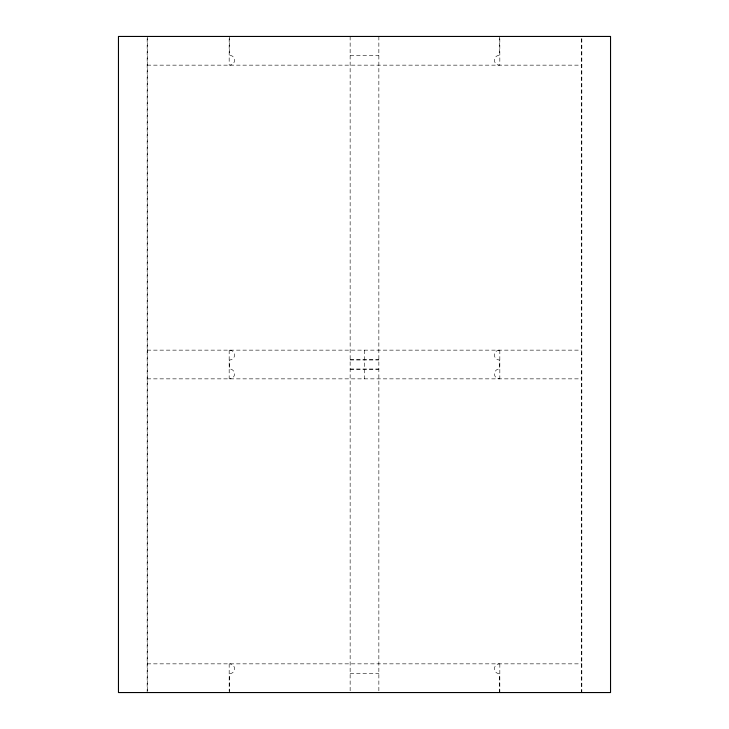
<?xml version="1.0" encoding="UTF-8"?>
<svg xmlns="http://www.w3.org/2000/svg" width="729" height="729" viewBox="0 0 729 729"><rect width="100%" height="100%" fill="white"/><g stroke="black" fill="none" stroke-linecap="round" stroke-linejoin="round"><path stroke-width="0.55" stroke-dasharray="3.65 2.73" d="M350.148 55.313L378.852 55.313M147.167 65.154L581.833 65.154M147.167 350.148L581.833 350.148M350.148 359.579L378.852 359.579M350.148 359.989L378.852 359.989M350.148 369.011L378.852 369.011M350.148 369.421L378.852 369.421M147.167 378.852L581.833 378.852M147.167 663.846L581.833 663.846M350.148 673.687L378.852 673.687M581.833 38.655L581.833 692.55M581.359 38.728L581.359 692.55M499.821 38.655L499.821 65.154M499.821 350.148L499.821 378.852M499.821 663.846L499.821 692.55M499.347 36.45L499.347 55.313A4.921 4.921 0 0 0 494.426 60.234A4.921 4.921 0 0 0 499.347 65.154M499.347 692.55L499.347 673.687A4.921 4.921 0 0 1 494.426 668.766A4.921 4.921 0 0 1 499.347 663.846M378.852 36.45L378.852 691.438M364.5 350.148L364.5 378.852M350.148 36.45L350.148 692.55M229.653 36.45L229.653 55.313A4.921 4.921 0 0 1 234.574 60.234A4.921 4.921 0 0 1 229.653 65.154M229.653 692.55L229.653 673.687A4.921 4.921 0 0 0 234.574 668.766A4.921 4.921 0 0 0 229.653 663.846M229.179 38.655L229.179 65.154M229.179 350.148L229.179 378.852M229.179 663.846L229.179 691.447M147.641 36.45L147.641 691.411M147.167 38.655L147.167 692.55M499.347 350.148A4.921 4.921 0 0 0 494.426 355.069A4.921 4.921 0 0 0 499.347 359.989L499.347 369.011A4.921 4.921 0 0 0 494.426 373.931A4.921 4.921 0 0 0 499.347 378.852M229.653 350.148A4.921 4.921 0 0 1 234.574 355.069A4.921 4.921 0 0 1 229.653 359.989L229.653 369.011A4.921 4.921 0 0 1 234.574 373.931A4.921 4.921 0 0 1 229.653 378.852"/><path stroke-width="1.09" d="M610.538 36.45L118.463 36.45L118.463 692.55L610.538 692.55L610.538 36.45"/></g></svg>
